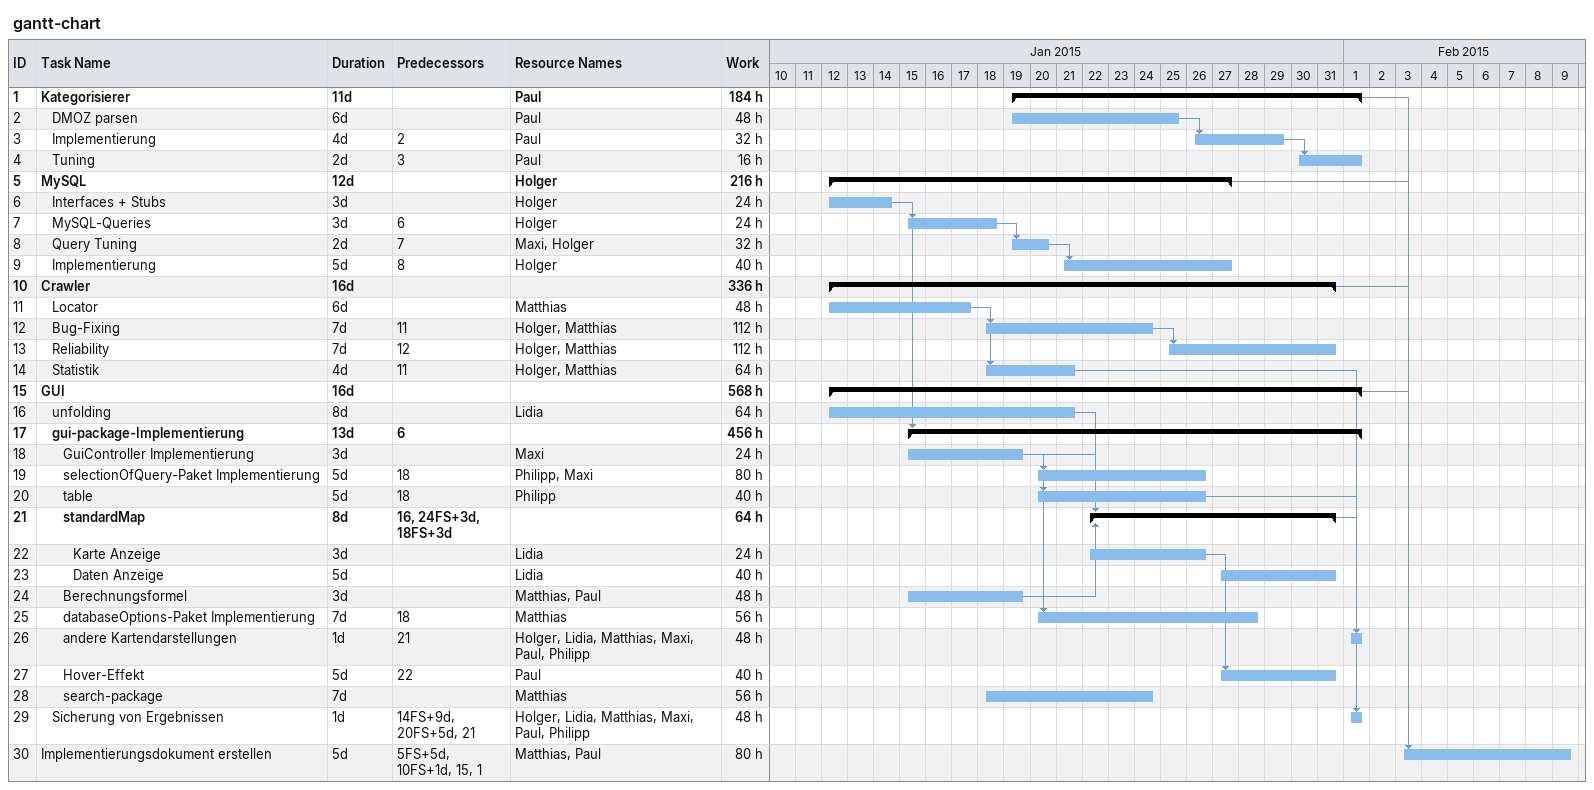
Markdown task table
gantt-chart

| ID | Level | Task | Duration | Start | Finish | Predecessors | Resources | Work (h) |
|---|---|---|---|---|---|---|---|---|
| 1 | 1 | **Kategorisierer** | 11d | 2015-01-19 | 2015-02-01 |  | Paul | 184 |
| 2 | 2 | DMOZ parsen | 6d | 2015-01-19 | 2015-01-25 |  | Paul | 48 |
| 3 | 2 | Implementierung | 4d | 2015-01-26 | 2015-01-29 | 2 | Paul | 32 |
| 4 | 2 | Tuning | 2d | 2015-01-30 | 2015-02-01 | 3 | Paul | 16 |
| 5 | 1 | **MySQL** | 12d | 2015-01-12 | 2015-01-27 |  | Holger | 216 |
| 6 | 2 | Interfaces + Stubs | 3d | 2015-01-12 | 2015-01-14 |  | Holger | 24 |
| 7 | 2 | MySQL-Queries | 3d | 2015-01-15 | 2015-01-18 | 6 | Holger | 24 |
| 8 | 2 | Query Tuning | 2d | 2015-01-19 | 2015-01-20 | 7 | Maxi, Holger | 32 |
| 9 | 2 | Implementierung | 5d | 2015-01-21 | 2015-01-27 | 8 | Holger | 40 |
| 10 | 1 | **Crawler** | 16d | 2015-01-12 | 2015-01-31 |  |  | 336 |
| 11 | 2 | Locator | 6d | 2015-01-12 | 2015-01-17 |  | Matthias | 48 |
| 12 | 2 | Bug-Fixing | 7d | 2015-01-18 | 2015-01-24 | 11 | Holger, Matthias | 112 |
| 13 | 2 | Reliability | 7d | 2015-01-25 | 2015-01-31 | 12 | Holger, Matthias | 112 |
| 14 | 2 | Statistik | 4d | 2015-01-18 | 2015-01-21 | 11 | Holger, Matthias | 64 |
| 15 | 1 | **GUI** | 16d | 2015-01-12 | 2015-02-01 |  |  | 568 |
| 16 | 2 | unfolding | 8d | 2015-01-12 | 2015-01-21 |  | Lidia | 64 |
| 17 | 2 | **gui-package-Implementierung** | 13d | 2015-01-15 | 2015-02-01 | 6 |  | 456 |
| 18 | 3 | GuiController Implementierung | 3d | 2015-01-15 | 2015-01-19 |  | Maxi | 24 |
| 19 | 3 | selectionOfQuery-Paket Implementierung | 5d | 2015-01-20 | 2015-01-26 | 18 | Philipp, Maxi | 80 |
| 20 | 3 | table | 5d | 2015-01-20 | 2015-01-26 | 18 | Philipp | 40 |
| 21 | 3 | **standardMap** | 8d | 2015-01-22 | 2015-01-31 | 16, 24FS+3d, 18FS+3d |  | 64 |
| 22 | 4 | Karte Anzeige | 3d | 2015-01-22 | 2015-01-26 |  | Lidia | 24 |
| 23 | 4 | Daten Anzeige | 5d | 2015-01-27 | 2015-01-31 |  | Lidia | 40 |
| 24 | 3 | Berechnungsformel | 3d | 2015-01-15 | 2015-01-19 |  | Matthias, Paul | 48 |
| 25 | 3 | databaseOptions-Paket Implementierung | 7d | 2015-01-20 | 2015-01-28 | 18 | Matthias | 56 |
| 26 | 3 | andere Kartendarstellungen | 1d | 2015-02-01 | 2015-02-01 | 21 | Holger, Lidia, Matthias, Maxi, Paul, Philipp | 48 |
| 27 | 3 | Hover-Effekt | 5d | 2015-01-27 | 2015-01-31 | 22 | Paul | 40 |
| 28 | 3 | search-package | 7d | 2015-01-18 | 2015-01-24 |  | Matthias | 56 |
| 29 | 2 | Sicherung von Ergebnissen | 1d | 2015-02-01 | 2015-02-01 | 14FS+9d, 20FS+5d, 21 | Holger, Lidia, Matthias, Maxi, Paul, Philipp | 48 |
| 30 | 1 | Implementierungsdokument erstellen | 5d | 2015-02-03 | 2015-02-09 | 5FS+5d, 10FS+1d, 15, 1 | Matthias, Paul | 80 |
